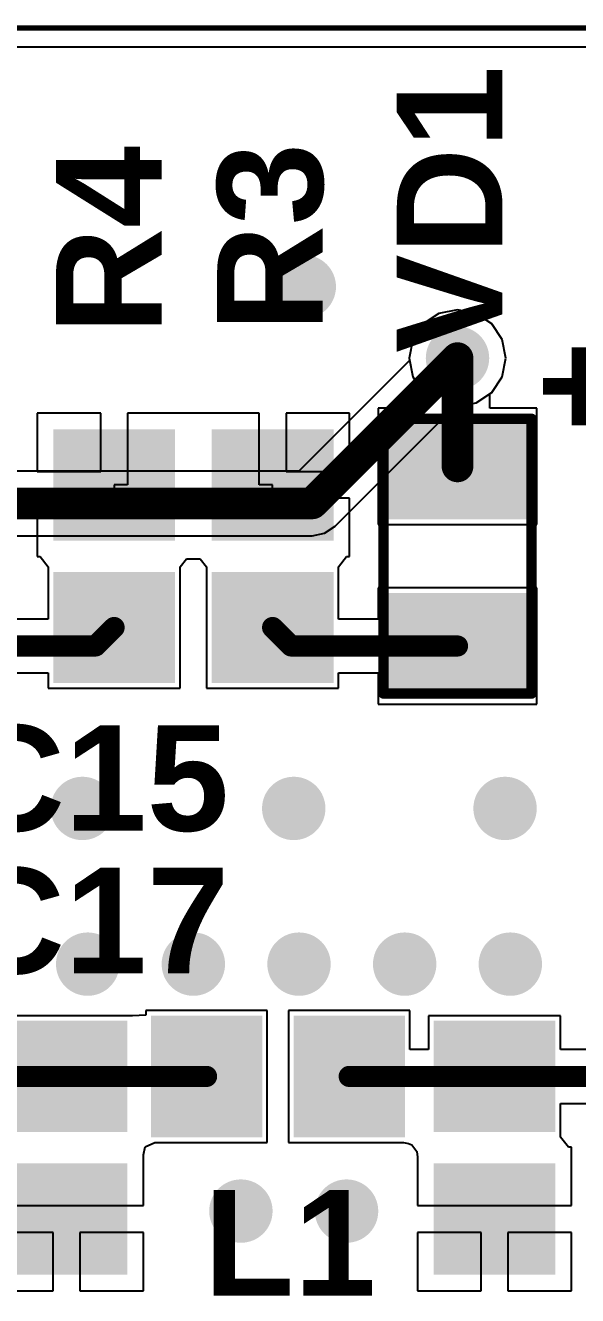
# Model space of a CAD drawing. Header units: millimetres. Extents: x -3.3 to 49.3, y -30.5 to 0.
# Drawn here: x 18.41 to 23.64, y -12 to 0.02 of the extents above; entities that cross this region are included whole.
import ezdxf

# ---------------------------------------------------------------- set-up
doc = ezdxf.new("R2010")
doc.units = ezdxf.units.MM
for name, color, linetype in [('BottomLayer', 5, 'Continuous'), ('KeepOutLayer', 6, 'Continuous'), ('Mechanical15', 56, 'Continuous'), ('TopLayer', 1, 'Continuous'), ('TopOverlay', 2, 'Continuous'), ('TopPaste', 8, 'Continuous'), ('TopSolder', 216, 'Continuous'), ('ViaHoleLayer', 16, 'Continuous')]:
    doc.layers.add(name, color=color, linetype=linetype)
doc.styles.add('Arial', font='arialbd.ttf', dxfattribs={"height": 0.2})

# ---------------------------------------------------------------- blocks, each defined once
blk = doc.blocks.new('LED_0805_8')
at = {"layer": 'TopLayer'}
for points in [[(-1.24999877, -0.60000007), (-1.24999877, 0.6000000699999999), (-0.44999783, 0.60000007), (-0.4499978299999999, -0.6000000699999999)], [(0.4500003700000001, -0.60000007), (0.4500003699999999, 0.6000000699999999), (1.25000131, 0.60000007), (1.25000131, -0.6000000699999999)]]:
    blk.add_hatch(color=1, dxfattribs=at).paths.add_polyline_path(points)
at = {"layer": 'TopPaste'}
for points in [[(-1.24999877, -0.60000007), (-1.24999877, 0.6000000699999999), (-0.44999783, 0.60000007), (-0.4499978299999999, -0.6000000699999999)], [(0.4500003700000001, -0.60000007), (0.4500003699999999, 0.6000000699999999), (1.25000131, 0.60000007), (1.25000131, -0.6000000699999999)]]:
    blk.add_hatch(color=8, dxfattribs=at).paths.add_polyline_path(points)
at = {"layer": 'TopSolder'}
for points in [[(-1.35159877, -0.7016000700000001), (-1.35159877, 0.7016000699999998), (-0.3483978300000001, 0.7016000700000001), (-0.3483978299999999, -0.7016000699999998)], [(0.3484003700000001, -0.7016000700000001), (0.3484003699999998, 0.7016000699999998), (1.35160131, 0.7016000700000001), (1.35160131, -0.7016000699999998)]]:
    blk.add_hatch(color=216, dxfattribs=at).paths.add_polyline_path(points)
at = {"layer": 'Mechanical15', "const_width": 0.0999998}
for points in [[(1.29999994, 0.7000011399999999), (-1.29999994, 0.7000011399999999)], [(-1.29999994, -0.7000011399999999), (-1.29999994, 0.7000011399999999)], [(1.29999994, -0.7000011399999999), (1.29999994, 0.7000011399999999)], [(1.29999994, -0.7000011399999999), (-1.29999994, -0.7000011399999999)]]:
    blk.add_lwpolyline(points, dxfattribs=at)
at = {"layer": 'Mechanical15', "const_width": 0.0499999}
for points in [[(-1.32499862, 0.7000011399999999, 1), (-1.27500126, 0.7000011399999999, 1)], [(-1.32499862, 0.7000011399999999, 1), (-1.27500126, 0.7000011399999999, 1)], [(1.27500126, 0.7000011399999999, 1), (1.32499862, 0.7000011399999999, 1)], [(1.27500126, 0.7000011399999999, 1), (1.32499862, 0.7000011399999999, 1)], [(-1.32499862, -0.7000011399999999, 1), (-1.27500126, -0.7000011399999999, 1)], [(-1.32499862, -0.7000011399999999, 1), (-1.27500126, -0.7000011399999999, 1)], [(1.27500126, -0.7000011399999999, 1), (1.32499862, -0.7000011399999999, 1)], [(1.27500126, -0.7000011399999999, 1), (1.32499862, -0.7000011399999999, 1)]]:
    blk.add_lwpolyline(points, format="xyb", close=True, dxfattribs=at)
blk = doc.blocks.new('R0603_9')
at = {"layer": 'TopLayer'}
for points in [[(-1.10000034, -0.47500032), (-1.10000034, 0.47500032), (-0.2499995, 0.47500032), (-0.2499995, -0.47500032)], [(0.2499995, -0.47500032), (0.2499995, 0.47500032), (1.10000034, 0.47500032), (1.10000034, -0.47500032)]]:
    blk.add_hatch(color=1, dxfattribs=at).paths.add_polyline_path(points)
at = {"layer": 'TopPaste'}
for points in [[(-1.10000034, -0.47500032), (-1.10000034, 0.47500032), (-0.2499995, 0.47500032), (-0.2499995, -0.47500032)], [(0.2499995, -0.47500032), (0.2499995, 0.47500032), (1.10000034, 0.47500032), (1.10000034, -0.47500032)]]:
    blk.add_hatch(color=8, dxfattribs=at).paths.add_polyline_path(points)
at = {"layer": 'TopSolder'}
for points in [[(-1.20160034, -0.5766003199999999), (-1.20160034, 0.5766003199999999), (-0.1483995, 0.5766003199999999), (-0.1483995, -0.5766003199999999)], [(0.1483995, -0.5766003199999999), (0.1483995, 0.5766003199999999), (1.20160034, 0.5766003199999999), (1.20160034, -0.5766003199999999)]]:
    blk.add_hatch(color=216, dxfattribs=at).paths.add_polyline_path(points)
blk = doc.blocks.new('R0603_10')
at = {"layer": 'TopLayer'}
for points in [[(-1.10000034, -0.47500032), (-1.10000034, 0.47500032), (-0.2499995, 0.47500032), (-0.2499995, -0.47500032)], [(0.2499995, -0.47500032), (0.2499995, 0.47500032), (1.10000034, 0.47500032), (1.10000034, -0.47500032)]]:
    blk.add_hatch(color=1, dxfattribs=at).paths.add_polyline_path(points)
at = {"layer": 'TopPaste'}
for points in [[(-1.10000034, -0.47500032), (-1.10000034, 0.47500032), (-0.2499995, 0.47500032), (-0.2499995, -0.47500032)], [(0.2499995, -0.47500032), (0.2499995, 0.47500032), (1.10000034, 0.47500032), (1.10000034, -0.47500032)]]:
    blk.add_hatch(color=8, dxfattribs=at).paths.add_polyline_path(points)
at = {"layer": 'TopSolder'}
for points in [[(-1.20160034, -0.5766003199999999), (-1.20160034, 0.5766003199999999), (-0.1483995, 0.5766003199999999), (-0.1483995, -0.5766003199999999)], [(0.1483995, -0.5766003199999999), (0.1483995, 0.5766003199999999), (1.20160034, 0.5766003199999999), (1.20160034, -0.5766003199999999)]]:
    blk.add_hatch(color=216, dxfattribs=at).paths.add_polyline_path(points)
blk = doc.blocks.new('INDC_0603_19')
at = {"layer": 'TopLayer'}
for points in [[(-1.10000034, -0.47500032), (-1.10000034, 0.47500032), (-0.2499995, 0.47500032), (-0.2499995, -0.47500032)], [(0.2499995, -0.47500032), (0.2499995, 0.47500032), (1.10000034, 0.47500032), (1.10000034, -0.47500032)]]:
    blk.add_hatch(color=1, dxfattribs=at).paths.add_polyline_path(points)
at = {"layer": 'TopPaste'}
for points in [[(-1.10000034, -0.47500032), (-1.10000034, 0.47500032), (-0.2499995, 0.47500032), (-0.2499995, -0.47500032)], [(0.2499995, -0.47500032), (0.2499995, 0.47500032), (1.10000034, 0.47500032), (1.10000034, -0.47500032)]]:
    blk.add_hatch(color=8, dxfattribs=at).paths.add_polyline_path(points)
at = {"layer": 'TopSolder'}
for points in [[(-1.20160034, -0.5766003199999999), (-1.20160034, 0.5766003199999999), (-0.1483995, 0.5766003199999999), (-0.1483995, -0.5766003199999999)], [(0.1483995, -0.5766003199999999), (0.1483995, 0.5766003199999999), (1.20160034, 0.5766003199999999), (1.20160034, -0.5766003199999999)]]:
    blk.add_hatch(color=216, dxfattribs=at).paths.add_polyline_path(points)
blk = doc.blocks.new('C0603_26')
at = {"layer": 'TopLayer'}
for points in [[(-1.10000034, -0.4750003200000001), (-1.10000034, 0.4750003199999999), (-0.2499995, 0.4750003200000001), (-0.2499994999999999, -0.4750003199999999)], [(0.2499995, -0.4750003200000001), (0.2499994999999999, 0.4750003199999999), (1.10000034, 0.4750003200000001), (1.10000034, -0.4750003199999999)]]:
    blk.add_hatch(color=1, dxfattribs=at).paths.add_polyline_path(points)
at = {"layer": 'TopPaste'}
for points in [[(-1.10000034, -0.4750003200000001), (-1.10000034, 0.4750003199999999), (-0.2499995, 0.4750003200000001), (-0.2499994999999999, -0.4750003199999999)], [(0.2499995, -0.4750003200000001), (0.2499994999999999, 0.4750003199999999), (1.10000034, 0.4750003200000001), (1.10000034, -0.4750003199999999)]]:
    blk.add_hatch(color=8, dxfattribs=at).paths.add_polyline_path(points)
at = {"layer": 'TopSolder'}
for points in [[(-1.20160034, -0.57660032), (-1.20160034, 0.5766003199999998), (-0.1483995000000001, 0.57660032), (-0.1483994999999999, -0.5766003199999998)], [(0.1483995000000001, -0.57660032), (0.1483994999999999, 0.5766003199999998), (1.20160034, 0.57660032), (1.20160034, -0.5766003199999998)]]:
    blk.add_hatch(color=216, dxfattribs=at).paths.add_polyline_path(points)
blk = doc.blocks.new('C0603_27')
at = {"layer": 'TopLayer'}
for points in [[(-1.10000034, -0.4750003200000001), (-1.10000034, 0.4750003199999999), (-0.2499995, 0.4750003200000001), (-0.2499994999999999, -0.4750003199999999)], [(0.2499995, -0.4750003200000001), (0.2499994999999999, 0.4750003199999999), (1.10000034, 0.4750003200000001), (1.10000034, -0.4750003199999999)]]:
    blk.add_hatch(color=1, dxfattribs=at).paths.add_polyline_path(points)
at = {"layer": 'TopPaste'}
for points in [[(-1.10000034, -0.4750003200000001), (-1.10000034, 0.4750003199999999), (-0.2499995, 0.4750003200000001), (-0.2499994999999999, -0.4750003199999999)], [(0.2499995, -0.4750003200000001), (0.2499994999999999, 0.4750003199999999), (1.10000034, 0.4750003200000001), (1.10000034, -0.4750003199999999)]]:
    blk.add_hatch(color=8, dxfattribs=at).paths.add_polyline_path(points)
at = {"layer": 'TopSolder'}
for points in [[(-1.20160034, -0.57660032), (-1.20160034, 0.5766003199999998), (-0.1483995000000001, 0.57660032), (-0.1483994999999999, -0.5766003199999998)], [(0.1483995000000001, -0.57660032), (0.1483994999999999, 0.5766003199999998), (1.20160034, 0.57660032), (1.20160034, -0.5766003199999998)]]:
    blk.add_hatch(color=216, dxfattribs=at).paths.add_polyline_path(points)

msp = doc.modelspace()

# ---------------------------------------------------------------- hatches: boundary and pattern name
at = {"layer": 'BottomLayer'}
h = msp.add_hatch(color=5, dxfattribs=at)
edge = h.paths.add_edge_path()
edge.add_arc((21.04991472, -2.4489664), 0.2999994, 0, 360)
h = msp.add_hatch(color=5, dxfattribs=at)
edge = h.paths.add_edge_path()
edge.add_arc((22.50000072, -3.1250001), 0.2999994, 0, 360)
h = msp.add_hatch(color=5, dxfattribs=at)
edge = h.paths.add_edge_path()
edge.add_arc((18.95003576, -7.38800148), 0.2999994, 0, 360)
h = msp.add_hatch(color=5, dxfattribs=at)
edge = h.paths.add_edge_path()
edge.add_arc((20.95004192, -7.38800148), 0.2999994, 0, 360)
h = msp.add_hatch(color=5, dxfattribs=at)
edge = h.paths.add_edge_path()
edge.add_arc((22.95004808, -7.38800148), 0.2999994, 0, 360)
h = msp.add_hatch(color=5, dxfattribs=at)
edge = h.paths.add_edge_path()
edge.add_arc((18.99997216, -8.861999039999999), 0.2999994, 0, 360)
h = msp.add_hatch(color=5, dxfattribs=at)
edge = h.paths.add_edge_path()
edge.add_arc((19.99997524, -8.861999039999999), 0.2999994, 0, 360)
h = msp.add_hatch(color=5, dxfattribs=at)
edge = h.paths.add_edge_path()
edge.add_arc((20.99997832, -8.861999039999999), 0.2999994, 0, 360)
h = msp.add_hatch(color=5, dxfattribs=at)
edge = h.paths.add_edge_path()
edge.add_arc((21.9999814, -8.861999039999999), 0.2999994, 0, 360)
h = msp.add_hatch(color=5, dxfattribs=at)
edge = h.paths.add_edge_path()
edge.add_arc((22.99998448, -8.861999039999999), 0.2999994, 0, 360)
h = msp.add_hatch(color=5, dxfattribs=at)
edge = h.paths.add_edge_path()
edge.add_arc((20.4499972, -11.20000046), 0.2999994, 0, 360)
h = msp.add_hatch(color=5, dxfattribs=at)
edge = h.paths.add_edge_path()
edge.add_arc((21.45000028, -11.20000046), 0.2999994, 0, 360)
at = {"layer": 'TopLayer'}
h = msp.add_hatch(color=1, dxfattribs=at)
edge = h.paths.add_edge_path()
edge.add_arc((21.04991472, -2.4489664), 0.2999994, 0, 360)
h = msp.add_hatch(color=1, dxfattribs=at)
edge = h.paths.add_edge_path()
edge.add_arc((22.50000072, -3.1250001), 0.2999994, 0, 360)
h = msp.add_hatch(color=1, dxfattribs=at)
edge = h.paths.add_edge_path()
edge.add_arc((18.95003576, -7.38800148), 0.2999994, 0, 360)
h = msp.add_hatch(color=1, dxfattribs=at)
edge = h.paths.add_edge_path()
edge.add_arc((20.95004192, -7.38800148), 0.2999994, 0, 360)
h = msp.add_hatch(color=1, dxfattribs=at)
edge = h.paths.add_edge_path()
edge.add_arc((22.95004808, -7.38800148), 0.2999994, 0, 360)
h = msp.add_hatch(color=1, dxfattribs=at)
edge = h.paths.add_edge_path()
edge.add_arc((18.99997216, -8.861999039999999), 0.2999994, 0, 360)
h = msp.add_hatch(color=1, dxfattribs=at)
edge = h.paths.add_edge_path()
edge.add_arc((19.99997524, -8.861999039999999), 0.2999994, 0, 360)
h = msp.add_hatch(color=1, dxfattribs=at)
edge = h.paths.add_edge_path()
edge.add_arc((20.99997832, -8.861999039999999), 0.2999994, 0, 360)
h = msp.add_hatch(color=1, dxfattribs=at)
edge = h.paths.add_edge_path()
edge.add_arc((21.9999814, -8.861999039999999), 0.2999994, 0, 360)
h = msp.add_hatch(color=1, dxfattribs=at)
edge = h.paths.add_edge_path()
edge.add_arc((22.99998448, -8.861999039999999), 0.2999994, 0, 360)
h = msp.add_hatch(color=1, dxfattribs=at)
edge = h.paths.add_edge_path()
edge.add_arc((20.4499972, -11.20000046), 0.2999994, 0, 360)
h = msp.add_hatch(color=1, dxfattribs=at)
edge = h.paths.add_edge_path()
edge.add_arc((21.45000028, -11.20000046), 0.2999994, 0, 360)
at = {"layer": 'ViaHoleLayer'}
h = msp.add_hatch(color=16, dxfattribs=at)
edge = h.paths.add_edge_path()
edge.add_arc((21.04991472, -2.4489664), 0.1499997, 0, 360)
h = msp.add_hatch(color=16, dxfattribs=at)
edge = h.paths.add_edge_path()
edge.add_arc((22.50000072, -3.1250001), 0.1499997, 0, 360)
h = msp.add_hatch(color=16, dxfattribs=at)
edge = h.paths.add_edge_path()
edge.add_arc((18.95003576, -7.38800148), 0.1499997, 0, 360)
h = msp.add_hatch(color=16, dxfattribs=at)
edge = h.paths.add_edge_path()
edge.add_arc((20.95004192, -7.38800148), 0.1499997, 0, 360)
h = msp.add_hatch(color=16, dxfattribs=at)
edge = h.paths.add_edge_path()
edge.add_arc((22.95004808, -7.38800148), 0.1499997, 0, 360)
h = msp.add_hatch(color=16, dxfattribs=at)
edge = h.paths.add_edge_path()
edge.add_arc((18.99997216, -8.861999039999999), 0.1499997, 0, 360)
h = msp.add_hatch(color=16, dxfattribs=at)
edge = h.paths.add_edge_path()
edge.add_arc((19.99997524, -8.861999039999999), 0.1499997, 0, 360)
h = msp.add_hatch(color=16, dxfattribs=at)
edge = h.paths.add_edge_path()
edge.add_arc((20.99997832, -8.861999039999999), 0.1499997, 0, 360)
h = msp.add_hatch(color=16, dxfattribs=at)
edge = h.paths.add_edge_path()
edge.add_arc((21.9999814, -8.861999039999999), 0.1499997, 0, 360)
h = msp.add_hatch(color=16, dxfattribs=at)
edge = h.paths.add_edge_path()
edge.add_arc((22.99998448, -8.861999039999999), 0.1499997, 0, 360)
h = msp.add_hatch(color=16, dxfattribs=at)
edge = h.paths.add_edge_path()
edge.add_arc((20.4499972, -11.20000046), 0.1499997, 0, 360)
h = msp.add_hatch(color=16, dxfattribs=at)
edge = h.paths.add_edge_path()
edge.add_arc((21.45000028, -11.20000046), 0.1499997, 0, 360)

# ---------------------------------------------------------------- linework, layer by layer
at = {"layer": 'BottomLayer'}
for p, q in [((2.74999958, -0.17845278), (47.24998169999999, -0.17845278)), ((22.32442068, -2.70110966), (22.17556906, -2.80056844)), ((22.50000072, -2.66618466), (22.32442068, -2.70110966)), ((22.67558076, -2.70110966), (22.50000072, -2.66618466)), ((22.82443238, -2.80056844), (22.67558076, -2.70110966)), ((22.17556906, -2.80056844), (22.07611028, -2.94942006)), ((22.92389116, -2.94942006), (22.82443238, -2.80056844)), ((22.07611028, -2.94942006), (22.04118528, -3.1250001)), ((22.95881616, -3.1250001), (22.92389116, -2.94942006)), ((22.04118528, -3.1250001), (22.04553884, -3.14688728)), ((22.92389116, -3.30058014), (22.95881616, -3.1250001)), ((22.04553884, -3.14688728), (20.99829684, -4.19412674)), ((22.82443238, -3.44943176), (22.92389116, -3.30058014)), ((22.67558076, -3.54889054), (22.82443238, -3.44943176)), ((21.34128574, -4.71629232), (22.47811354, -3.57946198)), ((22.47811354, -3.57946198), (22.50000072, -3.58381554)), ((22.50000072, -3.58381554), (22.67558076, -3.54889054)), ((20.99829684, -4.19412674), (17.72670318, -4.19412674)), ((17.6000156, -4.80588066), (21.12498442, -4.80588066)), ((21.12498442, -4.80588066), (21.12499712, -4.805883199999999)), ((21.12499712, -4.805883199999999), (21.24205048, -4.78259648)), ((21.24205048, -4.78259648), (21.34128574, -4.71629232))]:
    msp.add_line(p, q, dxfattribs=at)
at = {"layer": 'BottomLayer', "const_width": 0.2999994}
for points in [[(21.12499712, -4.5000037), (22.50000072, -3.1250001)], [(17.6000029, -4.5000037), (21.12499712, -4.5000037)]]:
    msp.add_lwpolyline(points, dxfattribs=at)
at = {"layer": 'BottomLayer', "const_width": 0.1499997}
for points in [[(22.42500214, -3.1250001, 1), (22.5749993, -3.1250001, 1)], [(21.04999854, -4.5000037, 1), (21.1999957, -4.5000037, 1)], [(21.04999854, -4.5000037, 1), (21.1999957, -4.5000037, 1)]]:
    msp.add_lwpolyline(points, format="xyb", close=True, dxfattribs=at)
at = {"layer": 'KeepOutLayer', "const_width": 0.0499999}
msp.add_lwpolyline([(2.74999704, -2.54e-05), (47.24998169999999, -2.54e-05)], dxfattribs=at)
at = {"layer": 'TopLayer'}
for p, q in [((2.74999958, -0.17845278), (47.24998169999999, -0.17845278)), ((22.32442068, -2.70110966), (22.17556906, -2.80056844)), ((22.50000072, -2.66618466), (22.32442068, -2.70110966)), ((22.67558076, -2.70110966), (22.50000072, -2.66618466)), ((22.82443238, -2.80056844), (22.67558076, -2.70110966)), ((22.17556906, -2.80056844), (22.07611028, -2.94942006)), ((22.92389116, -2.94942006), (22.82443238, -2.80056844)), ((22.07611028, -2.94942006), (22.04118528, -3.1250001)), ((22.95881616, -3.1250001), (22.92389116, -2.94942006)), ((22.04118528, -3.1250001), (22.07611028, -3.30058014)), ((22.92389116, -3.30058014), (22.95881616, -3.1250001)), ((22.07611028, -3.30058014), (22.17556906, -3.44943176)), ((22.82443238, -3.44943176), (22.92389116, -3.30058014)), ((22.17556906, -3.44943176), (22.19412376, -3.4618295)), ((22.19412376, -3.4618295), (22.19412376, -3.60000296)), ((22.80587768, -3.4618295), (22.82443238, -3.44943176)), ((22.80587768, -3.60000296), (22.80587768, -3.4618295)), ((22.19412376, -3.60000296), (21.75000222, -3.60000296)), ((21.75000222, -3.60000296), (21.75000222, -4.700000759999999)), ((23.24999922, -3.60000296), (22.80587768, -3.60000296)), ((23.24999922, -4.700000759999999), (23.24999922, -3.60000296)), ((19.12299452, -3.64599982), (18.52099928, -3.64599982)), ((18.52099928, -3.64599982), (18.52099928, -4.19800024)), ((19.12299452, -4.19800024), (19.12299452, -3.64599982)), ((19.89399628, -3.64599982), (19.37699452, -3.64599982)), ((19.37699452, -3.64599982), (19.37699452, -4.32500024)), ((20.02099882, -3.64599728), (19.89399628, -3.64599982)), ((20.10600246, -3.64599982), (20.02099882, -3.64599728)), ((20.62299914, -3.64599982), (20.10600246, -3.64599982)), ((20.62299914, -4.32500024), (20.62299914, -3.64599982)), ((21.47899946, -3.64599982), (20.87699914, -3.64599982)), ((20.87699914, -3.64599982), (20.87699914, -4.19800024)), ((21.47899946, -4.19800024), (21.47899946, -3.64599982)), ((18.52099928, -4.19800024), (19.12299452, -4.19800024)), ((20.87699914, -4.19800024), (21.47899946, -4.19800024)), ((19.37699452, -4.32500024), (19.24999452, -4.32500024)), ((19.24999452, -4.32500024), (19.24999452, -4.45200024)), ((20.74999914, -4.32500024), (20.62299914, -4.32500024)), ((20.74999914, -4.45200024), (20.74999914, -4.32500024)), ((19.24999452, -4.45200024), (18.52099928, -4.45200024)), ((18.52099928, -4.45200024), (18.52099928, -5.00400066)), ((21.47899946, -4.45200024), (20.74999914, -4.45200024)), ((21.47899946, -5.00400066), (21.47899946, -4.45200024)), ((21.75000222, -4.700000759999999), (23.24999922, -4.700000759999999)), ((18.52099928, -5.00400066), (18.55015594, -5.00400066)), ((18.55015594, -5.00400066), (18.62499704, -5.09999996)), ((19.87500216, -5.09999996), (19.93403176, -5.02428256)), ((19.93403176, -5.02428256), (20.06596698, -5.02428256)), ((20.06596698, -5.02428256), (20.12499658, -5.09999996)), ((21.3750017, -5.09999996), (21.4498428, -5.00400066)), ((21.4498428, -5.00400066), (21.47899946, -5.00400066)), ((18.62499704, -5.09999996), (18.62499958, -5.131003199999999)), ((18.62499958, -5.131003199999999), (18.62499958, -5.59510438)), ((19.87499962, -5.131003199999999), (19.87500216, -5.09999996)), ((19.87499962, -6.2500002), (19.87499962, -5.131003199999999)), ((20.12499658, -5.09999996), (20.12499912, -5.131003199999999)), ((20.12499912, -5.131003199999999), (20.12499912, -6.2500002)), ((21.37499916, -5.131003199999999), (21.3750017, -5.09999996)), ((21.37499916, -5.59510438), (21.37499916, -5.131003199999999)), ((23.24999922, -5.300002099999999), (21.75000222, -5.300002099999999)), ((21.75000222, -5.300002099999999), (21.75000222, -5.59510438)), ((23.24999922, -6.399999899999999), (23.24999922, -5.300002099999999)), ((18.62499958, -5.59510438), (18.24999906, -5.59510438)), ((21.75000222, -5.59510438), (21.37499916, -5.59510438)), ((18.24999906, -6.104897619999999), (18.62499958, -6.104897619999999)), ((18.62499958, -6.104897619999999), (18.62499958, -6.2500002)), ((21.37499916, -6.2500002), (21.37499916, -6.104897619999999)), ((21.37499916, -6.104897619999999), (21.75000222, -6.104897619999999)), ((21.75000222, -6.104897619999999), (21.75000222, -6.399999899999999)), ((18.62499958, -6.2500002), (19.87499962, -6.2500002)), ((20.12499912, -6.2500002), (21.37499916, -6.2500002)), ((21.75000222, -6.399999899999999), (23.24999922, -6.399999899999999)), ((19.42499798, -9.34999908), (18.17500048, -9.34999908)), ((19.55000154, -9.34517054), (19.42499798, -9.34999654)), ((19.42499798, -9.34999654), (19.42499798, -9.34999908)), ((20.70000178, -9.29999918), (19.55000154, -9.29999918)), ((19.55000154, -9.29999918), (19.55000154, -9.34517054)), ((20.70000178, -10.54999922), (20.70000178, -9.29999918)), ((22.05000162, -9.29999918), (20.90000138, -9.29999918)), ((20.90000138, -9.29999918), (20.90000138, -10.54999922)), ((22.05000162, -9.67010258), (22.05000162, -9.29999918)), ((23.47500004, -9.34999908), (22.225, -9.34999908)), ((22.225, -9.34999908), (22.225, -9.67010258)), ((23.47500004, -9.67010258), (23.47500004, -9.34999908)), ((22.225, -9.67010258), (22.05000162, -9.67010258)), ((24.02529866, -9.67010258), (23.47500004, -9.67010258)), ((23.47500004, -10.46899608), (23.47500004, -10.17989582)), ((23.47500004, -10.17989582), (24.02529866, -10.17989582)), ((19.542887, -10.59008296), (19.63694828, -10.54999922)), ((19.63694828, -10.54999922), (20.70000178, -10.54999922)), ((20.90000138, -10.54999922), (21.94567874, -10.55000176)), ((21.94567874, -10.55000176), (21.9873068, -10.5500043)), ((21.9873068, -10.5500043), (22.03538646, -10.55952168)), ((22.03538646, -10.55952168), (22.06659798, -10.57282366)), ((22.06659798, -10.57282366), (22.11352702, -10.63732442)), ((23.47500258, -10.49999932), (23.47500004, -10.46899608)), ((23.54984368, -10.59599862), (23.47500258, -10.49999932)), ((19.52900082, -10.66830226), (19.542887, -10.59008296)), ((19.52900082, -11.14799904), (19.52900082, -10.66830226)), ((22.11352702, -10.63732442), (22.1209997, -10.68985924)), ((22.1209997, -10.68985924), (22.1209997, -11.14799904)), ((23.57900034, -10.59599862), (23.54984368, -10.59599862)), ((23.57900034, -11.14799904), (23.57900034, -10.59599862)), ((18.07100018, -11.14799904), (19.52900082, -11.14799904)), ((22.1209997, -11.14799904), (23.57900034, -11.14799904)), ((18.6730005, -11.40199904), (18.07100018, -11.40199904)), ((18.6730005, -11.95399946), (18.6730005, -11.40199904)), ((19.52900082, -11.40199904), (18.9270005, -11.40199904)), ((18.9270005, -11.40199904), (18.9270005, -11.95399946)), ((19.52900082, -11.95399946), (19.52900082, -11.40199904)), ((22.72300002, -11.40199904), (22.1209997, -11.40199904)), ((22.1209997, -11.40199904), (22.1209997, -11.95399946)), ((22.72300002, -11.95399946), (22.72300002, -11.40199904)), ((23.57900034, -11.40199904), (22.97700002, -11.40199904)), ((22.97700002, -11.40199904), (22.97700002, -11.95399946)), ((23.57900034, -11.95399946), (23.57900034, -11.40199904)), ((18.07100018, -11.95399946), (18.6730005, -11.95399946)), ((18.9270005, -11.95399946), (19.52900082, -11.95399946)), ((22.1209997, -11.95399946), (22.72300002, -11.95399946)), ((22.97700002, -11.95399946), (23.57900034, -11.95399946))]:
    msp.add_line(p, q, dxfattribs=at)
for points, const_width in [([(22.50000072, -4.15000186), (22.50000072, -3.1250001)], 0.2999994), ([(19.07499868, -5.850001), (19.2499996, -5.675000079999999)], 0.1999996), ([(20.74999914, -5.675000079999999), (20.92500006, -5.850001)], 0.1999996), ([(17.50000056, -5.850001), (19.07499868, -5.850001)], 0.1999996), ([(20.92500006, -5.850001), (22.50000072, -5.850001)], 0.1999996), ([(13.42189848, -9.925001739999999), (18.79999796, -9.925001739999999)], 0.1999996), ([(18.79999796, -9.925001739999999), (18.8000005, -9.924999199999998)], 0.1999996), ([(18.8000005, -9.924999199999998), (20.12500166, -9.924999199999998)], 0.1999996), ([(21.4750015, -9.924999199999998), (22.85000002, -9.924999199999998)], 0.1999996), ([(22.85000002, -9.924999199999998), (24.31499836, -9.924999199999998)], 0.1999996)]:
    msp.add_lwpolyline(points, dxfattribs=dict(at, const_width=const_width))
for points, const_width in [([(22.42500214, -3.1250001, 1), (22.5749993, -3.1250001, 1)], 0.1499997), ([(22.42500214, -4.15000186, 1), (22.5749993, -4.15000186, 1)], 0.1499997), ([(19.1999997, -5.675000079999999, 1), (19.2999995, -5.675000079999999, 1)], 0.0999998), ([(20.69999924, -5.675000079999999, 1), (20.79999904, -5.675000079999999, 1)], 0.0999998), ([(19.02499878, -5.850001, 1), (19.12499858, -5.850001, 1)], 0.0999998), ([(19.02499878, -5.850001, 1), (19.12499858, -5.850001, 1)], 0.0999998), ([(20.87500016, -5.850001, 1), (20.97499996, -5.850001, 1)], 0.0999998), ([(20.87500016, -5.850001, 1), (20.97499996, -5.850001, 1)], 0.0999998), ([(22.45000082, -5.850001, 1), (22.55000062, -5.850001, 1)], 0.0999998), ([(18.74999806, -9.925001739999999, 1), (18.84999786, -9.925001739999999, 1)], 0.0999998), ([(18.74999806, -9.925001739999999, 1), (18.84999786, -9.925001739999999, 1)], 0.0999998), ([(18.7500006, -9.924999199999998, 1), (18.8500004, -9.924999199999998, 1)], 0.0999998), ([(18.7500006, -9.924999199999998, 1), (18.8500004, -9.924999199999998, 1)], 0.0999998), ([(20.07500176, -9.924999199999998, 1), (20.17500156, -9.924999199999998, 1)], 0.0999998), ([(21.4250016, -9.924999199999998, 1), (21.5250014, -9.924999199999998, 1)], 0.0999998), ([(22.80000012, -9.924999199999998, 1), (22.89999992, -9.924999199999998, 1)], 0.0999998), ([(22.80000012, -9.924999199999998, 1), (22.89999992, -9.924999199999998, 1)], 0.0999998)]:
    msp.add_lwpolyline(points, format="xyb", close=True, dxfattribs=dict(at, const_width=const_width))

# ---------------------------------------------------------------- block references
for name, p, rotation in [('LED_0805_8', (22.50000072, -5.00000016), 270), ('R0603_9', (19.2499996, -5.00000016), 90), ('R0603_10', (20.74999914, -5.00000016), 90), ('C0603_26', (18.8000005, -10.59999912), 270), ('C0603_27', (22.85000002, -10.59999912), 270)]:
    msp.add_blockref(name, p, dxfattribs=dict(rotation=rotation))
msp.add_blockref('INDC_0603_19', (20.80000158, -9.924999199999998))

# ---------------------------------------------------------------- texts
at = {"layer": 'TopOverlay', "style": 'Arial'}
for s, rotation, p in [('VD1', 90, (22.92500114, -3.0750002)), ('R4', 90, (19.70000124, -2.89999928)), ('R3', 90, (21.22499946, -2.8750006)), ('+', 360, (23.25000176, -3.87500114))]:
    msp.add_text(s, height=1.00000054, rotation=rotation, dxfattribs=at).set_placement(p)
for s, p in [('C15', (17.77499874, -7.600000039999999)), ('C17', (17.77499874, -8.94999988)), ('L1', (20.10000044, -11.99999886))]:
    msp.add_text(s, height=1.00000054, dxfattribs=at).set_placement(p)

doc.saveas('drawing.dxf')
